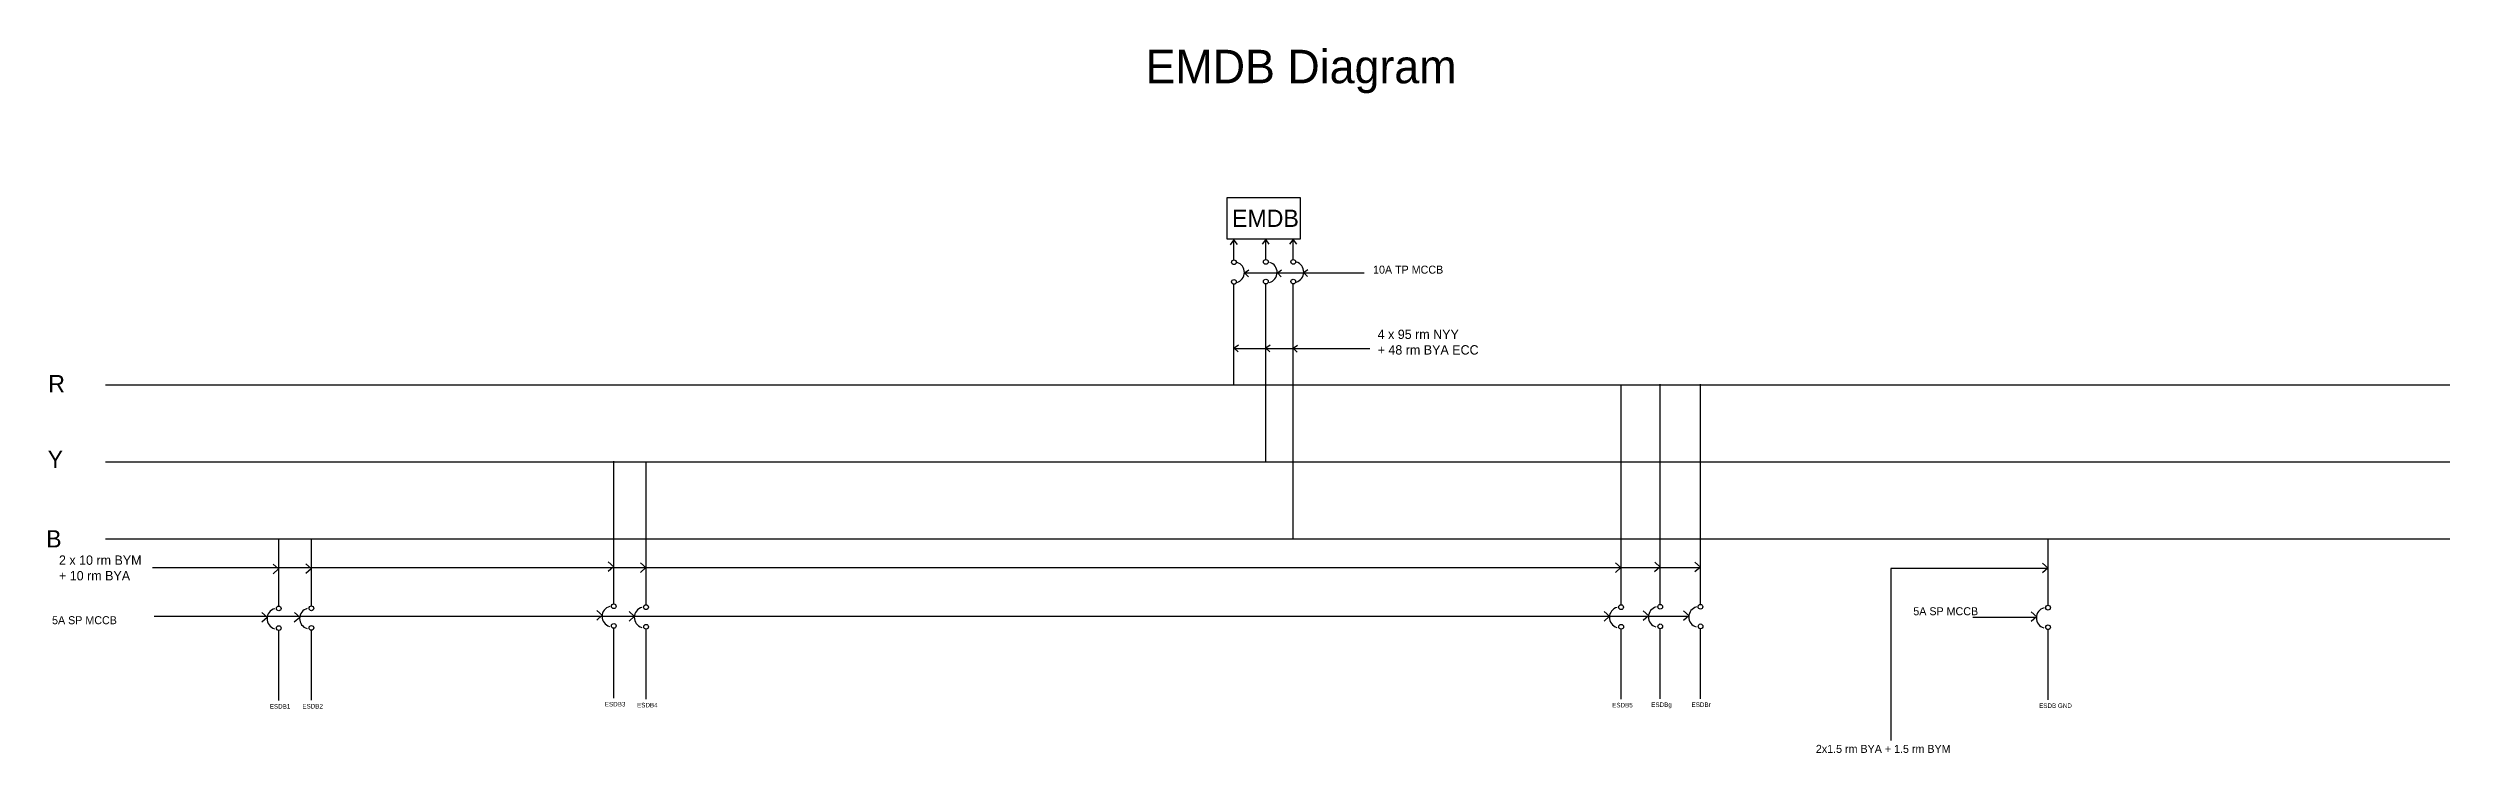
# Model space of a CAD drawing. Header units: inches. Extents: x -1380 to -106, y -233 to 422.
# Drawn here: x -891.9 to -551.4, y -173.2 to -73.3 of the extents above; entities that cross this region are included whole.
import ezdxf

# ---------------------------------------------------------------- set-up
doc = ezdxf.new("R2010")
doc.units = ezdxf.units.IN
doc.header["$MEASUREMENT"] = 0
doc.layers.add('Fiting and Fixtures', color=17, linetype='Continuous')

msp = doc.modelspace()

# ---------------------------------------------------------------- linework, layer by layer
for p, q in [((-724.26, -101.13), (-723.8, -100.47)), ((-723.8, -100.47), (-723.34, -101.1)), ((-723.79, -103.29), (-723.79, -100.46)), ((-719.74, -101.07), (-719.28, -100.42)), ((-719.28, -100.42), (-718.83, -101.04)), ((-719.27, -103.23), (-719.27, -100.4)), ((-715.85, -101.07), (-715.39, -100.42)), ((-715.39, -100.42), (-714.94, -101.04)), ((-715.38, -103.23), (-715.38, -100.4)), ((-723.79, -120.98), (-723.79, -106.74)), ((-719.27, -131.88), (-719.27, -106.68)), ((-715.38, -142.84), (-715.38, -106.68)), ((-668.9, -152.17), (-668.9, -120.96)), ((-663.37, -152.11), (-663.37, -120.9)), ((-657.65, -152.11), (-657.65, -120.9)), ((-811.7, -152.04), (-811.7, -131.83)), ((-807.13, -152.17), (-807.13, -131.96)), ((-859.18, -152.35), (-859.18, -142.91)), ((-854.56, -152.33), (-854.56, -142.89)), ((-608.39, -152.25), (-608.39, -142.81)), ((-859.18, -147.1), (-859.97, -146.39)), ((-854.56, -147.08), (-855.35, -146.37)), ((-811.7, -146.79), (-812.49, -146.08)), ((-807.13, -146.92), (-807.91, -146.21)), ((-668.9, -146.92), (-669.69, -146.21)), ((-663.37, -146.86), (-664.15, -146.15)), ((-657.65, -146.86), (-658.44, -146.15)), ((-608.39, -146.99), (-609.18, -146.28)), ((-859.21, -147.09), (-859.99, -147.77)), ((-854.59, -147.06), (-855.36, -147.74)), ((-811.73, -146.77), (-812.5, -147.45)), ((-807.16, -146.9), (-807.93, -147.58)), ((-668.93, -146.9), (-669.7, -147.58)), ((-663.4, -146.84), (-664.17, -147.52)), ((-657.68, -146.84), (-658.46, -147.52)), ((-608.42, -146.98), (-609.19, -147.66)), ((-813.31, -153.68), (-814.1, -152.97)), ((-808.74, -153.81), (-809.53, -153.1)), ((-670.51, -153.81), (-671.3, -153.1)), ((-664.98, -153.75), (-665.77, -153.04)), ((-659.27, -153.75), (-660.05, -153.04)), ((-610, -153.88), (-610.79, -153.17)), ((-860.83, -153.97), (-861.6, -154.65)), ((-860.8, -153.99), (-861.58, -153.28)), ((-859.18, -165.73), (-859.18, -155.81)), ((-856.2, -153.95), (-856.98, -154.63)), ((-856.17, -153.97), (-856.96, -153.26)), ((-854.56, -165.71), (-854.56, -155.78)), ((-813.34, -153.66), (-814.11, -154.34)), ((-811.7, -165.42), (-811.7, -155.49)), ((-808.77, -153.79), (-809.54, -154.47)), ((-807.13, -165.55), (-807.13, -155.62)), ((-670.55, -153.79), (-671.32, -154.47)), ((-668.9, -165.55), (-668.9, -155.62)), ((-665.01, -153.73), (-665.78, -154.41)), ((-663.37, -165.49), (-663.37, -155.56)), ((-659.3, -153.73), (-660.07, -154.41)), ((-657.65, -165.49), (-657.65, -155.56)), ((-610.03, -153.87), (-610.8, -154.55)), ((-608.39, -165.63), (-608.39, -155.7))]:
    msp.add_line(p, q)
for centre in [(-723.79, -103.62), (-719.27, -103.57), (-715.38, -103.57), (-723.79, -106.4), (-719.27, -106.35), (-715.38, -106.35), (-859.19, -152.69), (-854.56, -152.67), (-811.7, -152.38), (-807.13, -152.51), (-668.91, -152.51), (-663.37, -152.45), (-657.66, -152.45), (-608.39, -152.58), (-859.18, -155.47), (-854.56, -155.45), (-811.7, -155.16), (-807.12, -155.29), (-668.9, -155.29), (-663.36, -155.23), (-657.65, -155.23), (-608.39, -155.36)]:
    msp.add_circle(centre, 0.336)
for centre, start, end in [((-723.79, -105.05), 285.4546, 72.9524), ((-719.15, -105.05), 285.4546, 72.9524), ((-715.38, -105), 285.4546, 72.9524), ((-859.37, -154.15), 105.4546, 252.9524), ((-854.75, -154.12), 105.4546, 252.9524), ((-811.88, -153.83), 105.4546, 252.9524), ((-807.31, -153.96), 105.4546, 252.9524), ((-669.09, -153.96), 105.4546, 252.9524), ((-663.55, -153.9), 105.4546, 252.9524), ((-657.84, -153.9), 105.4546, 252.9524), ((-608.57, -154.04), 105.4546, 252.9524)]:
    msp.add_arc(centre, 1.48, start, end)
at = {"layer": 'Fiting and Fixtures'}
for p, q in [((-722.3, -105.12), (-705.35, -105.12)), ((-722.29, -105.12), (-721.68, -104.68)), ((-722.29, -105.14), (-721.73, -105.69)), ((-717.64, -105.11), (-717.03, -104.67)), ((-717.64, -105.13), (-717.09, -105.68)), ((-713.93, -105.07), (-713.32, -104.63)), ((-713.93, -105.09), (-713.37, -105.64)), ((-723.75, -115.76), (-723.14, -115.32)), ((-719.27, -115.76), (-718.66, -115.32)), ((-715.4, -115.79), (-714.79, -115.35)), ((-723.75, -115.78), (-723.2, -116.33)), ((-723.73, -115.82), (-704.54, -115.82)), ((-719.27, -115.78), (-718.72, -116.33)), ((-715.4, -115.81), (-714.84, -116.36)), ((-883.74, -120.98), (-551.42, -120.98)), ((-883.74, -131.9), (-551.42, -131.9)), ((-883.74, -142.83), (-551.42, -142.83)), ((-657.63, -146.93), (-877.09, -146.93)), ((-608.42, -147.01), (-630.69, -147.01)), ((-630.69, -147.01), (-630.69, -171.42)), ((-659.35, -153.82), (-876.84, -153.82)), ((-610.06, -153.95), (-619.03, -153.95))]:
    msp.add_line(p, q, dxfattribs=at)
msp.add_lwpolyline([(-724.77, -94.43), (-714.39, -94.43), (-714.39, -100.34), (-724.77, -100.34)], close=True, dxfattribs=at)

# ---------------------------------------------------------------- texts
at = {"attachment_point": 1}
for s, insert, char_height, width in [('EMDB Diagram', (-736.32, -73.5), 4.7466, 353.4069), ('EMDB', (-724.06, -96.16), 2.45, 150.4824), ('10A TP MCCB', (-704.07, -104.1), 1.134, 84.4338), ('{\\H1.167x;4 x 95 rm NYY \\P+ 48 rm BYA ECC}', (-703.42, -113.17), 1.134, 84.4338), ('R', (-891.86, -119.6), 2.45, 150.4824), ('Y', (-891.95, -130.31), 2.45, 150.4824), ('B', (-892.16, -141.6), 2.45, 150.4824), ('{\\H1.167x;2 x 10 rm BYM \\P+ 10 rm BYA}', (-890.34, -145.18), 1.134, 84.4338), ('5A SP MCCB', (-627.49, -152.52), 1.134, 84.4338), ('5A SP MCCB', (-891.32, -153.79), 1.134, 84.4338), ('ESDB1', (-860.46, -166.25), 0.644, 11.0755), ('ESDB2', (-855.84, -166.23), 0.644, 11.0755), ('ESDB3', (-812.97, -165.94), 0.644, 11.0755), ('ESDB4', (-808.4, -166.07), 0.644, 11.0755), ('ESDB5', (-670.18, -166.07), 0.644, 11.0755), ('ESDBg', (-664.64, -166.01), 0.644, 11.0755), ('ESDBr', (-658.93, -166.01), 0.644, 11.0755), ('ESDB GND', (-609.66, -166.15), 0.644, 11.0755), ('2x1.5 rm BYA + 1.5 rm BYM', (-641.3, -172.03), 1.134, 84.4338)]:
    msp.add_mtext(s, dxfattribs=dict(at, insert=insert, char_height=char_height, width=width))

doc.saveas('drawing.dxf')
